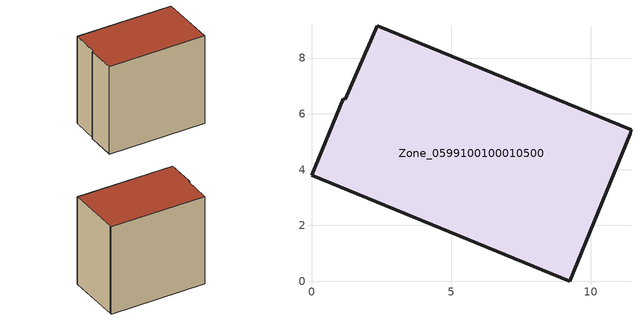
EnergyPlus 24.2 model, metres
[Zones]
Zone_0599100100010500
 floor ground (C_G): 9.26,0 0,3.8 1.13,6.55 1.22,6.51 2.35,9.16 11.45,5.42 11.43,5.29 z0.36
 wall outside (C_F): 0,3.8 9.26,0 11.43,5.29 11.45,5.42 2.35,9.16 1.22,6.51 1.13,6.55 0,3.8 z0.36:9.66
 roof outside (C_R): 11.45,5.42 2.35,9.16 1.22,6.51 1.13,6.55 0,3.8 9.26,0 11.43,5.29 z9.66
[BUILDING]
Pand.0599100100010500: North Axis=0; Terrain=City; Loads Convergence Tolerance Value=0.04; Temperature Convergence Tolerance Value=0.4; Solar Distribution=FullExterior; Maximum Number of Warmup Days=25; Minimum Number of Warmup Days=1
[Site:Location]
Rotterdam.The.Hague.AP_ZH_NLD Design_Conditions: Latitude=51.96; Longitude=4.45; Time Zone=1; Elevation=-4.5
[SITE:GROUNDTEMPERATURE:BUILDINGSURFACE]
18, 18, 18, 18, 18, 18, 18, 18, 18, 18, 18, 18
[MATERIAL] Thermal Absorptance=0.9; Solar Absorptance=0.7; Visible Absorptance=0.7
Name | Roughness | Thickness | Conductivity | Density | Specific Heat
G.TI.2015-2018 | MediumSmooth | 0.15 | 0.0428571 | 540 | 1210
F.TI.2015-2018 | Rough | 0.3 | 0.0666667 | 1920 | 840
R.TI.2015-2018 | MediumRough | 0.2 | 0.0333333 | 1500 | 1000
[CONSTRUCTION]
C_G: G.TI.2015-2018
C_F: F.TI.2015-2018
C_R: R.TI.2015-2018
[ZONE]
Zone_0599100100010500: Type=1; Multiplier=1; Ceiling Height=Autocalculate; Volume=Autocalculate; Floor Area=autocalculate; Part of Total Floor Area=Yes
[ZONEINFILTRATION:DESIGNFLOWRATE]
Infil_Zone_0599100100010500: Zone or ZoneList or Space or SpaceList=Zone_0599100100010500; Schedule=AlwaysOn; Design Flow Rate Calculation Method=Flow/Area; Flow Rate per Floor Area=0.0015; Constant Term Coefficient=1; Temperature Term Coefficient=0; Velocity Term Coefficient=0; Velocity Squared Term Coefficient=0
[HVACTEMPLATE:ZONE:IDEALLOADSAIRSYSTEM]
Zone_0599100100010500: Maximum Heating Supply Air Temperature=50; Minimum Cooling Supply Air Temperature=13; Maximum Heating Supply Air Humidity Ratio=0.0156; Minimum Cooling Supply Air Humidity Ratio=0.0077; Heating Limit=NoLimit; Cooling Limit=NoLimit; Dehumidification Control Type=ConstantSensibleHeatRatio; Cooling Sensible Heat Ratio=0.7; Dehumidification Setpoint=60; Humidification Control Type=None; Humidification Setpoint=30; Outdoor Air Method=None; Outdoor Air Flow Rate per Person=0.00944; Outdoor Air Flow Rate per Zone Floor Area=0; Outdoor Air Flow Rate per Zone=0; Demand Controlled Ventilation Type=None; Outdoor Air Economizer Type=NoEconomizer; Heat Recovery Type=None; Sensible Heat Recovery Effectiveness=0.7; Latent Heat Recovery Effectiveness=0.65
[ZONECONTROL:THERMOSTAT]
ThermostatControl_Zone_0599100100010500: Zone or ZoneList=Zone_0599100100010500; Control Type Schedule=DualSetpointControlType; Control 1=Thermostat_Zone_0599100100010500; Temperature Difference Between Cutout And Setpoint=0
[THERMOSTATSETPOINT:DUALSETPOINT]
Thermostat_Zone_0599100100010500: Heating Setpoint Temperature Schedule=HeatingSetpoint_Zone_0599100100010500; Cooling Setpoint Temperature Schedule=CoolingSetpoint_Zone_0599100100010500
[SCHEDULE:COMPACT]
HeatingSetpoint_Zone_0599100100010500: Through: 12/31, For: AllDays, Until: 24:00, 21
CoolingSetpoint_Zone_0599100100010500: Through: 12/31, For: AllDays, Until: 24:00, 24
DualSetpointControlType: Through: 12/31, For: AllDays, Until: 24:00, 4
AlwaysOn: Through: 12/31, For: AllDays, Until: 24:00, 1
